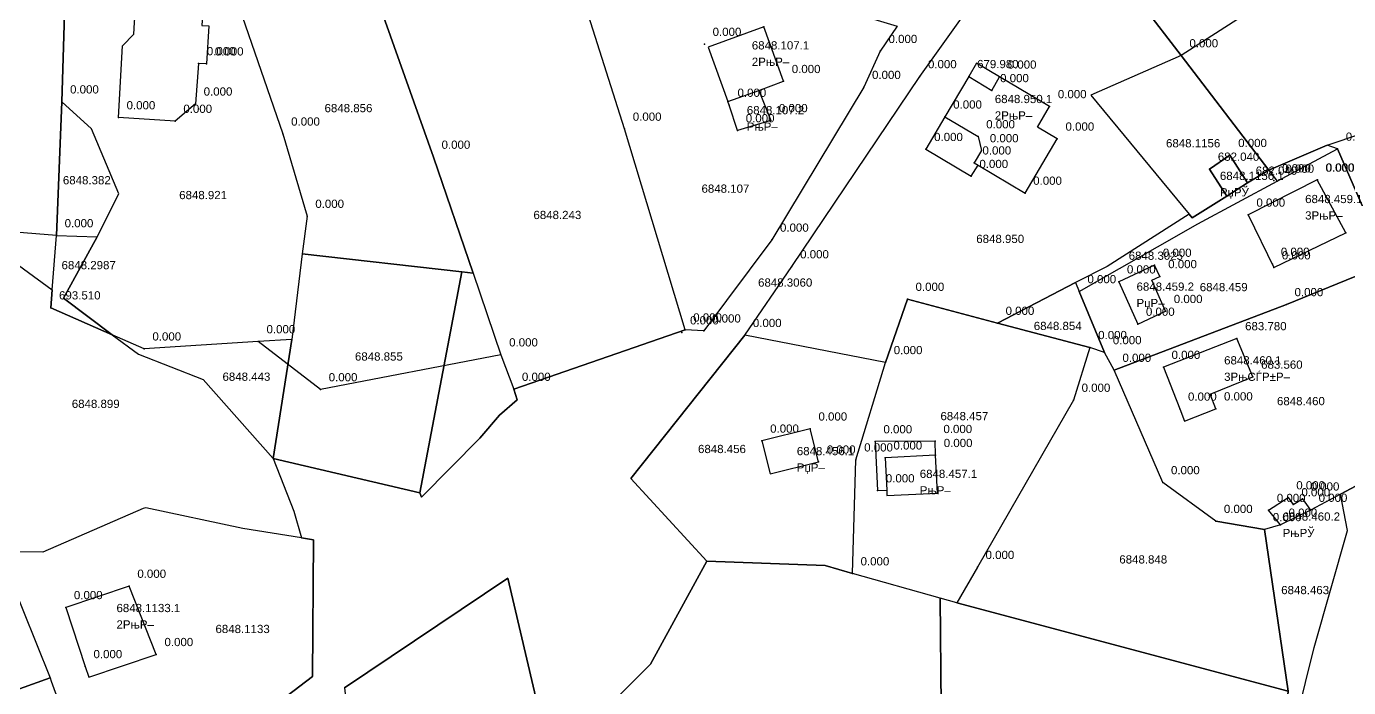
# Model space of a CAD drawing. Header units: metres. Extents: x 8504925 to 8509157, y 4588840 to 4591954.
# Drawn here: x 8506113.9 to 8506274.8, y 4590687.2 to 4590767.7 of the extents above; entities that cross this region are included whole.
import ezdxf

# ---------------------------------------------------------------- set-up
doc = ezdxf.new("R2010")
doc.units = ezdxf.units.M
for name, color, linetype in [('cad13', 30, 'Continuous'), ('cad140', 7, 'Continuous'), ('cad144', 7, 'Continuous'), ('cad146', 7, 'Continuous'), ('cad176', 7, 'Continuous'), ('cad22', 7, 'Continuous'), ('cad_cont_1', 30, 'Continuous'), ('cad_cont_2', 7, 'Continuous'), ('cad_cont_3', 7, 'Continuous'), ('points', 1, 'Continuous'), ('texts', 7, 'Continuous')]:
    doc.layers.add(name, color=color, linetype=linetype)
doc.styles.get("Standard").update_dxf_attribs({"font": 'arial.ttf'})

msp = doc.modelspace()

# ---------------------------------------------------------------- linework, layer by layer
at = {"layer": 'cad13'}
for points in [[(8506127.48, 4590774.11), (8506132.12, 4590773.78), (8506132.05, 4590772.84), (8506135.56, 4590772.62), (8506135.25, 4590767.79), (8506136.11, 4590767.74), (8506135.82, 4590763.12), (8506134.85, 4590763.15), (8506134.46, 4590758.24), (8506131.99, 4590756.14), (8506125.08, 4590756.57), (8506125.6, 4590765.3), (8506126.96, 4590766.72), (8506127.06, 4590768.12)], [(8506203.03, 4590759.88), (8506206.04, 4590760.98), (8506203.63, 4590767.61), (8506196.87, 4590765.15), (8506199.28, 4590758.52)], [(8506225.69, 4590756.66), (8506223.37, 4590752.71), (8506228.88, 4590749.43), (8506229.72, 4590750.78), (8506235.43, 4590747.39), (8506239.36, 4590753.98), (8506236.94, 4590755.41), (8506238.43, 4590757.92), (8506232.33, 4590761.52), (8506229.537, 4590763.168), (8506228.6, 4590761.58), (8506225.69, 4590756.66)], [(8506203.03, 4590759.88), (8506204.48, 4590756.22), (8506200.44, 4590754.99), (8506199.44, 4590758.09), (8506199.28, 4590758.52)], [(8506199.28, 4590758.52), (8506203.03, 4590759.88)], [(8506262.51, 4590748.61), (8506260.38, 4590751.98), (8506257.9, 4590750.31), (8506259.986, 4590747.01)], [(8506265.7, 4590738.31), (8506274.47, 4590742.54), (8506271, 4590748.98), (8506262.6, 4590744.73), (8506265.7, 4590738.31)], [(8506249.15, 4590731.45), (8506252.54, 4590733), (8506250.85, 4590736.77), (8506251.86, 4590737.24), (8506251.21, 4590738.62), (8506246.84, 4590736.6), (8506249.15, 4590731.45)], [(8506254.84, 4590719.65), (8506258.65, 4590721.15), (8506257.95, 4590722.91), (8506263.17, 4590725.01), (8506261.22, 4590729.69), (8506252.27, 4590726.2), (8506254.27, 4590721.12), (8506254.84, 4590719.65)], [(8506210.31, 4590714.68), (8506209.29, 4590718.7), (8506203.41, 4590717.23), (8506204.41, 4590713.21), (8506210.31, 4590714.68)], [(8506217.49, 4590711.18), (8506218.6, 4590711.23), (8506218.63, 4590710.59), (8506224.76, 4590710.89), (8506224.54, 4590715.48), (8506224.5, 4590717.18), (8506217.2, 4590717.15), (8506217.49, 4590711.18)], [(8506266.51, 4590707), (8506265.08, 4590708.79), (8506267.45, 4590710.33), (8506268.07, 4590709.48), (8506269.2, 4590710.19), (8506270.17, 4590708.81)], [(8506118.67, 4590696.97), (8506121.05, 4590689.79), (8506121.47, 4590688.49), (8506129.69, 4590691.26), (8506126.39, 4590699.57), (8506118.67, 4590696.97)]]:
    msp.add_lwpolyline(points, dxfattribs=at)
at = {"layer": 'cad140'}
for points in [[(8506207.06, 4590738.44), (8506222.62, 4590761.57), (8506231.96, 4590774.66), (8506240.18, 4590782.64)], [(8506240.18, 4590782.64), (8506254.44, 4590764.11)], [(8506118.2, 4590758.5), (8506118.81, 4590778.54)], [(8506137.09, 4590777.73), (8506145.11, 4590754.59), (8506148.05, 4590744.58), (8506147.47, 4590739.979)], [(8506219.86, 4590767.7), (8506217.82, 4590764.64), (8506215.81, 4590760.26), (8506204.61, 4590741.68), (8506196.34, 4590730.63), (8506194.05, 4590730.75)], [(8506254.44, 4590764.11), (8506265.121, 4590750.153)], [(8506117.54, 4590742.22), (8506118.2, 4590758.5)], [(8506273.47, 4590752.75), (8506279.49, 4590738.98), (8506277.59, 4590738.03)], [(8506265.121, 4590750.153), (8506266.12, 4590748.85)], [(8506117.54, 4590742.22), (8506087.37, 4590744.65)], [(8506117.018, 4590735.604), (8506117.54, 4590742.22)], [(8506147.47, 4590739.979), (8506146.18, 4590729.58)], [(8506124.329, 4590730.152), (8506116.86, 4590733.44), (8506117.018, 4590735.604)], [(8506128.22, 4590728.44), (8506124.329, 4590730.152)], [(8506142.11, 4590729.32), (8506128.22, 4590728.44)], [(8506146.18, 4590729.58), (8506142.11, 4590729.32)]]:
    msp.add_lwpolyline(points, dxfattribs=at)
at = {"layer": 'cad144'}
for points in [[(8506194.05, 4590730.75), (8506186.69, 4590755.18), (8506180.1, 4590775.94)], [(8506155.8, 4590773.24), (8506163.42, 4590751.77), (8506168.253, 4590737.625)], [(8506256.45, 4590743.62), (8506266.12, 4590748.85), (8506273.47, 4590752.75)], [(8506242.03, 4590735.41), (8506256.45, 4590743.62)], [(8506201.31, 4590730.08), (8506207.06, 4590738.44)], [(8506246.29, 4590725.84), (8506267.24, 4590733.83), (8506277.59, 4590738.03)], [(8506168.253, 4590737.625), (8506171.64, 4590727.72)], [(8506245.12, 4590727.99), (8506242.03, 4590735.41)], [(8506232.07, 4590731.56), (8506221.11, 4590734.48), (8506218.45, 4590726.78)], [(8506243.34, 4590728.61), (8506232.07, 4590731.56)], [(8506194.05, 4590730.75), (8506173.2, 4590723.53)], [(8506218.45, 4590726.78), (8506201.31, 4590730.08)], [(8506171.64, 4590727.72), (8506149.68, 4590723.48), (8506142.11, 4590729.32)], [(8506243.34, 4590728.61), (8506241.32, 4590722.2), (8506229.63, 4590701.86)], [(8506245.12, 4590727.99), (8506243.34, 4590728.61)], [(8506171.64, 4590727.72), (8506173.2, 4590723.53)], [(8506214.42, 4590701.08), (8506214.86, 4590714.94), (8506218.45, 4590726.78)], [(8506246.29, 4590725.84), (8506245.12, 4590727.99)], [(8506258.64, 4590707.46), (8506252.2, 4590712.17), (8506246.29, 4590725.84)], [(8506287.03, 4590717.77), (8506273.84, 4590710.73)], [(8506273.84, 4590710.73), (8506270.17, 4590708.81)], [(8506258.64, 4590707.46), (8506264.59, 4590706.46)], [(8506266.51, 4590707), (8506264.59, 4590706.46)], [(8506225.105, 4590698.084), (8506214.42, 4590701.08)], [(8506229.63, 4590701.86), (8506227.12, 4590697.52)], [(8506227.12, 4590697.52), (8506225.105, 4590698.084)]]:
    msp.add_lwpolyline(points, dxfattribs=at)
at = {"layer": 'cad146'}
for points in [[(8506254.44, 4590764.11), (8506243.423, 4590759.308), (8506255.412, 4590744.82)], [(8506122.51, 4590742.06), (8506125.15, 4590747.31), (8506121.82, 4590755.18), (8506118.2, 4590758.5)], [(8506272.205, 4590753.225), (8506276.41, 4590754.62)], [(8506272.205, 4590753.225), (8506265.121, 4590750.153)], [(8506273.47, 4590752.75), (8506272.205, 4590753.225)], [(8506265.121, 4590750.153), (8506262.51, 4590748.61)], [(8506262.51, 4590748.61), (8506259.986, 4590747.01)], [(8506259.986, 4590747.01), (8506255.795, 4590744.363), (8506255.412, 4590744.82)], [(8506255.412, 4590744.82), (8506245.43, 4590738.46), (8506241.569, 4590736.495)], [(8506086.9, 4590742.95), (8506092.07, 4590740.71), (8506110.63, 4590740.29), (8506117.018, 4590735.604)], [(8506117.54, 4590742.22), (8506122.51, 4590742.06)], [(8506122.51, 4590742.06), (8506118.4, 4590734.59), (8506124.329, 4590730.152)], [(8506147.47, 4590739.979), (8506166.88, 4590737.78)], [(8506161.77, 4590710.92), (8506166.88, 4590737.78)], [(8506166.88, 4590737.78), (8506168.253, 4590737.625)], [(8506241.569, 4590736.495), (8506232.07, 4590731.56)], [(8506241.569, 4590736.495), (8506242.03, 4590735.41)], [(8506124.329, 4590730.152), (8506127.51, 4590727.77), (8506135.42, 4590724.69), (8506143.9, 4590715.07)], [(8506201.31, 4590730.08), (8506187.47, 4590712.67), (8506196.72, 4590702.6)], [(8506143.9, 4590715.07), (8506146.18, 4590729.58)], [(8506161.77, 4590710.92), (8506161.97, 4590710.4), (8506169.09, 4590717.56), (8506171.46, 4590720.38), (8506173.6, 4590722.23), (8506173.2, 4590723.53)], [(8506143.9, 4590715.07), (8506161.77, 4590710.92)], [(8506143.9, 4590715.07), (8506146.42, 4590708.68), (8506147.37, 4590705.42)], [(8506147.37, 4590705.42), (8506140.22, 4590706.58), (8506128.42, 4590709.1), (8506128.11, 4590708.99), (8506115.88, 4590703.69), (8506105.26, 4590703.75), (8506086.91, 4590701.31), (8506084.57, 4590700.01), (8506083.05, 4590699.17)], [(8506270.17, 4590708.81), (8506266.51, 4590707)], [(8506267.48, 4590686.78), (8506264.59, 4590706.46)], [(8506140.31, 4590682.16), (8506148.69, 4590688.58), (8506148.83, 4590705.19), (8506147.37, 4590705.42)], [(8506196.72, 4590702.6), (8506189.84, 4590690.06), (8506183.06, 4590683.29)], [(8506214.42, 4590701.08), (8506211.1, 4590702.08), (8506196.72, 4590702.6)], [(8506083.09, 4590693.93), (8506111.8, 4590700.83), (8506116.76, 4590688.39)], [(8506177.12, 4590680.8), (8506172.47, 4590700.52), (8506152.59, 4590687.19)], [(8506227.24, 4590668.03), (8506225.36, 4590671.65), (8506225.105, 4590698.084)], [(8506267.48, 4590686.78), (8506227.12, 4590697.52)], [(8506116.76, 4590688.39), (8506086.29, 4590677.48)], [(8506116.76, 4590688.39), (8506116.91, 4590687.98), (8506120.13, 4590679.1), (8506122.011, 4590673.833)]]:
    msp.add_lwpolyline(points, dxfattribs=at)
at = {"layer": 'cad176'}
for points in [[(8506275.444, 4590781.431), (8506270.083, 4590775.633), (8506266.518, 4590771.922), (8506254.44, 4590764.11)], [(8506266.83, 4590679.86), (8506267.51, 4590679.49), (8506270.61, 4590692.11), (8506274.68, 4590706.32), (8506273.84, 4590710.73)]]:
    msp.add_lwpolyline(points, dxfattribs=at)
at = {"layer": 'cad22'}
for points in [[(8506228.6, 4590761.58), (8506231.4, 4590759.87), (8506232.33, 4590761.52)], [(8506225.69, 4590756.66), (8506229.71, 4590754.26), (8506230.15, 4590752.56), (8506229.25, 4590751.07), (8506229.72, 4590750.78)], [(8506224.54, 4590715.48), (8506218.42, 4590715.18), (8506218.6, 4590711.23)]]:
    msp.add_lwpolyline(points, dxfattribs=at)
at = {"layer": 'cad_cont_1'}
for points in [[(8506127.06, 4590768.12), (8506127.48, 4590774.11), (8506127.48, 4590774.11), (8506132.12, 4590773.78), (8506132.05, 4590772.84), (8506135.56, 4590772.62), (8506135.25, 4590767.79), (8506136.11, 4590767.74), (8506135.82, 4590763.12), (8506134.85, 4590763.15), (8506134.46, 4590758.24), (8506131.99, 4590756.14), (8506125.08, 4590756.57), (8506125.6, 4590765.3), (8506126.96, 4590766.72), (8506127.06, 4590768.12)], [(8506199.28, 4590758.52), (8506203.03, 4590759.88), (8506203.03, 4590759.88), (8506206.04, 4590760.98), (8506203.63, 4590767.61), (8506196.87, 4590765.15), (8506199.28, 4590758.52)], [(8506225.69, 4590756.66), (8506223.37, 4590752.71), (8506228.88, 4590749.43), (8506229.72, 4590750.78), (8506235.43, 4590747.39), (8506239.36, 4590753.98), (8506236.94, 4590755.41), (8506238.43, 4590757.92), (8506232.33, 4590761.52), (8506229.537, 4590763.168), (8506228.6, 4590761.58), (8506225.69, 4590756.66)], [(8506199.28, 4590758.52), (8506203.03, 4590759.88), (8506203.03, 4590759.88), (8506204.48, 4590756.22), (8506200.44, 4590754.99), (8506199.44, 4590758.09), (8506199.28, 4590758.52)], [(8506262.51, 4590748.61), (8506259.986, 4590747.01), (8506259.986, 4590747.01), (8506257.9, 4590750.31), (8506260.38, 4590751.98), (8506262.51, 4590748.61)], [(8506265.7, 4590738.31), (8506274.47, 4590742.54), (8506271, 4590748.98), (8506262.6, 4590744.73), (8506265.7, 4590738.31)], [(8506249.15, 4590731.45), (8506252.54, 4590733), (8506250.85, 4590736.77), (8506251.86, 4590737.24), (8506251.21, 4590738.62), (8506246.84, 4590736.6), (8506249.15, 4590731.45)], [(8506254.84, 4590719.65), (8506258.65, 4590721.15), (8506257.95, 4590722.91), (8506263.17, 4590725.01), (8506261.22, 4590729.69), (8506252.27, 4590726.2), (8506254.27, 4590721.12), (8506254.84, 4590719.65)], [(8506210.31, 4590714.68), (8506209.29, 4590718.7), (8506203.41, 4590717.23), (8506204.41, 4590713.21), (8506210.31, 4590714.68)], [(8506217.49, 4590711.18), (8506218.6, 4590711.23), (8506218.63, 4590710.59), (8506224.76, 4590710.89), (8506224.54, 4590715.48), (8506224.5, 4590717.18), (8506217.2, 4590717.15), (8506217.49, 4590711.18)], [(8506270.17, 4590708.81), (8506266.51, 4590707), (8506266.51, 4590707), (8506265.08, 4590708.79), (8506267.45, 4590710.33), (8506268.07, 4590709.48), (8506269.2, 4590710.19), (8506270.17, 4590708.81)], [(8506118.67, 4590696.97), (8506121.05, 4590689.79), (8506121.47, 4590688.49), (8506129.69, 4590691.26), (8506126.39, 4590699.57), (8506118.67, 4590696.97)]]:
    msp.add_lwpolyline(points, dxfattribs=at)
at = {"layer": 'cad_cont_2'}
for points in [[(8506201.31, 4590730.08), (8506207.06, 4590738.44), (8506207.06, 4590738.44), (8506222.62, 4590761.57), (8506231.96, 4590774.66), (8506240.18, 4590782.64), (8506240.18, 4590782.64), (8506254.44, 4590764.11), (8506254.44, 4590764.11), (8506243.423, 4590759.308), (8506255.412, 4590744.82), (8506255.412, 4590744.82), (8506245.43, 4590738.46), (8506241.569, 4590736.495), (8506241.569, 4590736.495), (8506232.07, 4590731.56), (8506232.07, 4590731.56), (8506221.11, 4590734.48), (8506218.45, 4590726.78), (8506218.45, 4590726.78), (8506201.31, 4590730.08)], [(8506254.44, 4590764.11), (8506265.121, 4590750.153), (8506265.121, 4590750.153), (8506272.205, 4590753.225), (8506272.205, 4590753.225), (8506276.41, 4590754.62), (8506276.41, 4590754.62), (8506302.1, 4590768.93), (8506302.1, 4590768.93), (8506314.01, 4590777.67), (8506314.01, 4590777.67), (8506305.35, 4590781.01), (8506295.78, 4590782.15), (8506279.13, 4590782.07), (8506275.444, 4590781.431), (8506275.444, 4590781.431), (8506270.083, 4590775.633), (8506266.518, 4590771.922), (8506254.44, 4590764.11)], [(8506084.96, 4590780.79), (8506091.88, 4590780.57), (8506091.88, 4590780.57), (8506118.81, 4590778.54), (8506118.81, 4590778.54), (8506118.2, 4590758.5), (8506118.2, 4590758.5), (8506117.54, 4590742.22), (8506117.54, 4590742.22), (8506087.37, 4590744.65), (8506087.37, 4590744.65), (8506086.35, 4590744.74), (8506087.02, 4590752.73), (8506086.97, 4590760.39), (8506086.24, 4590772.75), (8506086.24, 4590772.75), (8506085.07, 4590772.79), (8506085.23, 4590776.15), (8506085.23, 4590776.15), (8506084.96, 4590780.79)], [(8506122.51, 4590742.06), (8506125.15, 4590747.31), (8506121.82, 4590755.18), (8506118.2, 4590758.5), (8506118.2, 4590758.5), (8506118.81, 4590778.54)], [(8506137.09, 4590777.73), (8506145.11, 4590754.59), (8506148.05, 4590744.58), (8506147.47, 4590739.979), (8506147.47, 4590739.979), (8506146.18, 4590729.58), (8506146.18, 4590729.58), (8506142.11, 4590729.32), (8506142.11, 4590729.32), (8506128.22, 4590728.44), (8506128.22, 4590728.44), (8506124.329, 4590730.152), (8506124.329, 4590730.152), (8506118.4, 4590734.59), (8506122.51, 4590742.06)], [(8506149.21, 4590775.93), (8506137.09, 4590777.73), (8506137.09, 4590777.73), (8506145.11, 4590754.59), (8506148.05, 4590744.58), (8506147.47, 4590739.979), (8506147.47, 4590739.979), (8506166.88, 4590737.78), (8506166.88, 4590737.78), (8506168.253, 4590737.625), (8506168.253, 4590737.625), (8506163.42, 4590751.77), (8506155.8, 4590773.24), (8506155.8, 4590773.24), (8506149.21, 4590775.93)], [(8506155.8, 4590773.24), (8506163.42, 4590751.77), (8506168.253, 4590737.625), (8506168.253, 4590737.625), (8506166.88, 4590737.78), (8506166.88, 4590737.78), (8506161.77, 4590710.92), (8506161.77, 4590710.92), (8506161.97, 4590710.4), (8506169.09, 4590717.56), (8506171.46, 4590720.38), (8506173.6, 4590722.23), (8506173.2, 4590723.53), (8506173.2, 4590723.53), (8506194.05, 4590730.75), (8506194.05, 4590730.75), (8506186.69, 4590755.18), (8506180.1, 4590775.94), (8506180.1, 4590775.94), (8506164.24, 4590777.27), (8506164.24, 4590777.27), (8506155.8, 4590773.24)], [(8506180.1, 4590775.94), (8506186.11, 4590775.72), (8506186.11, 4590775.72), (8506203.34, 4590772.13), (8506203.34, 4590772.13), (8506206.6, 4590771.44), (8506206.6, 4590771.44), (8506210.63, 4590770.37), (8506210.63, 4590770.37), (8506213.65, 4590769.57), (8506213.65, 4590769.57), (8506219.86, 4590767.7), (8506219.86, 4590767.7), (8506217.82, 4590764.64), (8506215.81, 4590760.26), (8506204.61, 4590741.68), (8506196.34, 4590730.63), (8506194.05, 4590730.75), (8506194.05, 4590730.75), (8506186.69, 4590755.18), (8506180.1, 4590775.94)], [(8506183.06, 4590683.29), (8506189.84, 4590690.06), (8506196.72, 4590702.6), (8506196.72, 4590702.6), (8506187.47, 4590712.67), (8506201.31, 4590730.08), (8506201.31, 4590730.08), (8506207.06, 4590738.44), (8506207.06, 4590738.44), (8506222.62, 4590761.57), (8506231.96, 4590774.66)], [(8506219.86, 4590767.7), (8506217.82, 4590764.64), (8506215.81, 4590760.26), (8506204.61, 4590741.68), (8506196.34, 4590730.63), (8506194.05, 4590730.75), (8506194.05, 4590730.75), (8506173.2, 4590723.53), (8506173.2, 4590723.53), (8506173.6, 4590722.23), (8506171.46, 4590720.38), (8506169.09, 4590717.56), (8506161.97, 4590710.4), (8506161.77, 4590710.92), (8506161.77, 4590710.92), (8506143.9, 4590715.07), (8506143.9, 4590715.07), (8506146.42, 4590708.68), (8506147.37, 4590705.42), (8506147.37, 4590705.42), (8506148.83, 4590705.19), (8506148.69, 4590688.58), (8506140.31, 4590682.16)], [(8506254.44, 4590764.11), (8506243.423, 4590759.308), (8506255.412, 4590744.82), (8506255.412, 4590744.82), (8506255.795, 4590744.363), (8506259.986, 4590747.01), (8506259.986, 4590747.01), (8506262.51, 4590748.61), (8506262.51, 4590748.61), (8506265.121, 4590750.153), (8506265.121, 4590750.153), (8506254.44, 4590764.11)], [(8506117.54, 4590742.22), (8506122.51, 4590742.06), (8506122.51, 4590742.06), (8506125.15, 4590747.31), (8506121.82, 4590755.18), (8506118.2, 4590758.5), (8506118.2, 4590758.5), (8506117.54, 4590742.22)], [(8506272.205, 4590753.225), (8506276.41, 4590754.62)], [(8506241.569, 4590736.495), (8506242.03, 4590735.41), (8506242.03, 4590735.41), (8506256.45, 4590743.62), (8506256.45, 4590743.62), (8506266.12, 4590748.85), (8506273.47, 4590752.75), (8506273.47, 4590752.75), (8506272.205, 4590753.225), (8506272.205, 4590753.225), (8506265.121, 4590750.153), (8506265.121, 4590750.153), (8506262.51, 4590748.61), (8506262.51, 4590748.61), (8506259.986, 4590747.01), (8506259.986, 4590747.01), (8506255.795, 4590744.363), (8506255.412, 4590744.82), (8506255.412, 4590744.82), (8506245.43, 4590738.46), (8506241.569, 4590736.495)], [(8506242.03, 4590735.41), (8506256.45, 4590743.62), (8506256.45, 4590743.62), (8506266.12, 4590748.85), (8506273.47, 4590752.75), (8506273.47, 4590752.75), (8506279.49, 4590738.98), (8506277.59, 4590738.03), (8506277.59, 4590738.03), (8506267.24, 4590733.83), (8506246.29, 4590725.84), (8506246.29, 4590725.84), (8506245.12, 4590727.99), (8506245.12, 4590727.99), (8506242.03, 4590735.41)], [(8506279.49, 4590738.98), (8506273.47, 4590752.75), (8506273.47, 4590752.75), (8506272.205, 4590753.225)], [(8506086.9, 4590742.95), (8506092.07, 4590740.71), (8506110.63, 4590740.29), (8506117.018, 4590735.604), (8506117.018, 4590735.604), (8506117.54, 4590742.22), (8506117.54, 4590742.22), (8506087.37, 4590744.65), (8506087.37, 4590744.65), (8506086.9, 4590742.95)], [(8506124.329, 4590730.152), (8506116.86, 4590733.44), (8506117.018, 4590735.604), (8506117.018, 4590735.604), (8506117.54, 4590742.22), (8506117.54, 4590742.22), (8506122.51, 4590742.06), (8506122.51, 4590742.06), (8506118.4, 4590734.59), (8506124.329, 4590730.152)], [(8506110.63, 4590740.29), (8506117.018, 4590735.604), (8506117.018, 4590735.604), (8506116.86, 4590733.44), (8506124.329, 4590730.152), (8506124.329, 4590730.152), (8506127.51, 4590727.77), (8506135.42, 4590724.69), (8506143.9, 4590715.07), (8506143.9, 4590715.07), (8506146.42, 4590708.68), (8506147.37, 4590705.42), (8506147.37, 4590705.42), (8506140.22, 4590706.58), (8506128.42, 4590709.1), (8506128.11, 4590708.99), (8506115.88, 4590703.69), (8506105.26, 4590703.75)], [(8506143.9, 4590715.07), (8506161.77, 4590710.92), (8506161.77, 4590710.92), (8506166.88, 4590737.78), (8506166.88, 4590737.78), (8506147.47, 4590739.979), (8506147.47, 4590739.979), (8506146.18, 4590729.58), (8506146.18, 4590729.58), (8506143.9, 4590715.07)], [(8506258.64, 4590707.46), (8506252.2, 4590712.17), (8506246.29, 4590725.84), (8506246.29, 4590725.84), (8506267.24, 4590733.83), (8506277.59, 4590738.03), (8506277.59, 4590738.03), (8506287.03, 4590717.77), (8506287.03, 4590717.77), (8506273.84, 4590710.73), (8506273.84, 4590710.73), (8506270.17, 4590708.81), (8506270.17, 4590708.81), (8506266.51, 4590707), (8506266.51, 4590707), (8506264.59, 4590706.46), (8506264.59, 4590706.46), (8506258.64, 4590707.46)], [(8506243.34, 4590728.61), (8506232.07, 4590731.56), (8506232.07, 4590731.56), (8506241.569, 4590736.495), (8506241.569, 4590736.495), (8506242.03, 4590735.41), (8506242.03, 4590735.41), (8506245.12, 4590727.99), (8506245.12, 4590727.99), (8506243.34, 4590728.61)], [(8506214.42, 4590701.08), (8506214.86, 4590714.94), (8506218.45, 4590726.78), (8506218.45, 4590726.78), (8506221.11, 4590734.48), (8506232.07, 4590731.56), (8506232.07, 4590731.56), (8506243.34, 4590728.61), (8506243.34, 4590728.61), (8506241.32, 4590722.2), (8506229.63, 4590701.86), (8506229.63, 4590701.86), (8506227.12, 4590697.52), (8506227.12, 4590697.52), (8506225.105, 4590698.084), (8506225.105, 4590698.084), (8506214.42, 4590701.08)], [(8506128.22, 4590728.44), (8506124.329, 4590730.152), (8506124.329, 4590730.152), (8506127.51, 4590727.77), (8506135.42, 4590724.69), (8506143.9, 4590715.07), (8506143.9, 4590715.07), (8506146.18, 4590729.58), (8506146.18, 4590729.58), (8506142.11, 4590729.32), (8506142.11, 4590729.32), (8506128.22, 4590728.44)], [(8506201.31, 4590730.08), (8506187.47, 4590712.67), (8506196.72, 4590702.6), (8506196.72, 4590702.6), (8506211.1, 4590702.08), (8506214.42, 4590701.08), (8506214.42, 4590701.08), (8506214.86, 4590714.94), (8506218.45, 4590726.78), (8506218.45, 4590726.78), (8506201.31, 4590730.08)], [(8506229.63, 4590701.86), (8506227.12, 4590697.52), (8506227.12, 4590697.52), (8506267.48, 4590686.78), (8506267.48, 4590686.78), (8506264.59, 4590706.46), (8506264.59, 4590706.46), (8506258.64, 4590707.46), (8506258.64, 4590707.46), (8506252.2, 4590712.17), (8506246.29, 4590725.84), (8506246.29, 4590725.84), (8506245.12, 4590727.99), (8506245.12, 4590727.99), (8506243.34, 4590728.61), (8506243.34, 4590728.61), (8506241.32, 4590722.2), (8506229.63, 4590701.86)], [(8506266.51, 4590707), (8506264.59, 4590706.46), (8506264.59, 4590706.46), (8506267.48, 4590686.78), (8506267.48, 4590686.78), (8506266.83, 4590679.86), (8506266.83, 4590679.86), (8506267.51, 4590679.49), (8506270.61, 4590692.11), (8506274.68, 4590706.32), (8506273.84, 4590710.73), (8506273.84, 4590710.73), (8506270.17, 4590708.81), (8506270.17, 4590708.81), (8506266.51, 4590707)], [(8506147.37, 4590705.42), (8506140.22, 4590706.58), (8506128.42, 4590709.1), (8506128.11, 4590708.99), (8506115.88, 4590703.69), (8506105.26, 4590703.75)], [(8506111.8, 4590700.83), (8506116.76, 4590688.39), (8506116.76, 4590688.39), (8506116.91, 4590687.98), (8506120.13, 4590679.1), (8506122.011, 4590673.833), (8506122.011, 4590673.833), (8506131.57, 4590675.13), (8506131.57, 4590675.13), (8506140.31, 4590682.16), (8506140.31, 4590682.16), (8506148.69, 4590688.58), (8506148.83, 4590705.19), (8506147.37, 4590705.42)], [(8506196.72, 4590702.6), (8506189.84, 4590690.06), (8506183.06, 4590683.29), (8506183.06, 4590683.29), (8506185.6, 4590681.25), (8506185.94, 4590679.81), (8506185.94, 4590679.81), (8506203.7, 4590662.91), (8506203.7, 4590662.91), (8506205.93, 4590663.71), (8506205.93, 4590663.71), (8506214.17, 4590666.73), (8506227.24, 4590668.03), (8506227.24, 4590668.03), (8506225.36, 4590671.65), (8506225.105, 4590698.084), (8506225.105, 4590698.084), (8506214.42, 4590701.08), (8506214.42, 4590701.08), (8506211.1, 4590702.08), (8506196.72, 4590702.6)], [(8506082.26, 4590693.6), (8506083.09, 4590693.93), (8506083.09, 4590693.93), (8506111.8, 4590700.83), (8506116.76, 4590688.39), (8506116.76, 4590688.39), (8506086.29, 4590677.48), (8506086.29, 4590677.48), (8506085, 4590681.27), (8506085, 4590681.27), (8506082.26, 4590693.6)], [(8506177.12, 4590680.8), (8506172.47, 4590700.52), (8506152.59, 4590687.19), (8506152.59, 4590687.19), (8506154.67, 4590668.65), (8506154.67, 4590668.65), (8506162.06, 4590670.21), (8506162.06, 4590670.21), (8506164.46, 4590672.66), (8506177.12, 4590680.8)], [(8506152.59, 4590687.19), (8506172.47, 4590700.52), (8506177.12, 4590680.8)], [(8506227.12, 4590697.52), (8506225.105, 4590698.084), (8506225.105, 4590698.084), (8506225.36, 4590671.65), (8506227.24, 4590668.03), (8506227.24, 4590668.03), (8506234.48, 4590667.05), (8506236.91, 4590667.05), (8506239.14, 4590666.77), (8506239.14, 4590666.77), (8506256.11, 4590669.05), (8506264.41, 4590676.41), (8506266.83, 4590679.86), (8506266.83, 4590679.86), (8506267.48, 4590686.78), (8506267.48, 4590686.78), (8506227.12, 4590697.52)], [(8506087.17, 4590674.63), (8506086.29, 4590677.48), (8506086.29, 4590677.48), (8506116.76, 4590688.39), (8506116.76, 4590688.39), (8506116.91, 4590687.98), (8506120.13, 4590679.1), (8506122.011, 4590673.833), (8506122.011, 4590673.833), (8506116.92, 4590671.69), (8506116.92, 4590671.69), (8506092.83, 4590661.57), (8506092.83, 4590661.57), (8506087.17, 4590674.63)]]:
    msp.add_lwpolyline(points, dxfattribs=at)
at = {"layer": 'cad_cont_3'}
for points in [[(8506266.518, 4590771.922), (8506254.44, 4590764.11), (8506254.44, 4590764.11), (8506240.18, 4590782.64)], [(8506267.51, 4590679.49), (8506270.61, 4590692.11), (8506274.68, 4590706.32), (8506273.84, 4590710.73), (8506273.84, 4590710.73), (8506287.03, 4590717.77)]]:
    msp.add_lwpolyline(points, dxfattribs=at)
at = {"layer": 'points'}
for p in [(8506203.63, 4590767.61), (8506196.41, 4590765.5), (8506217.82, 4590764.64), (8506254.44, 4590764.11), (8506134.85, 4590763.15), (8506135.82, 4590763.12), (8506206.04, 4590760.98), (8506222.62, 4590761.57), (8506228.6, 4590761.58), (8506232.33, 4590761.52), (8506215.81, 4590760.26), (8506231.4, 4590759.87), (8506118.2, 4590758.5), (8506134.46, 4590758.24), (8506199.44, 4590758.09), (8506238.43, 4590757.92), (8506125.08, 4590756.57), (8506131.99, 4590756.14), (8506204.48, 4590756.22), (8506225.69, 4590756.66), (8506145.11, 4590754.59), (8506186.69, 4590755.18), (8506200.44, 4590754.99), (8506229.71, 4590754.26), (8506239.36, 4590753.98), (8506223.37, 4590752.71), (8506230.15, 4590752.56), (8506273.47, 4590752.75), (8506163.42, 4590751.77), (8506229.25, 4590751.07), (8506260.38, 4590751.98), (8506228.88, 4590749.43), (8506257.9, 4590750.31), (8506262.51, 4590748.61), (8506265.72, 4590748.9), (8506266.12, 4590748.85), (8506271, 4590748.98), (8506271.05, 4590748.99), (8506235.43, 4590747.39), (8506148.05, 4590744.58), (8506262.6, 4590744.73), (8506117.54, 4590742.22), (8506204.61, 4590741.68), (8506274.47, 4590742.54), (8506207.06, 4590738.44), (8506251.21, 4590738.62), (8506265.57, 4590738.74), (8506265.7, 4590738.31), (8506246.84, 4590736.6), (8506251.86, 4590737.24), (8506242.03, 4590735.41), (8506116.86, 4590733.44), (8506221.11, 4590734.48), (8506252.54, 4590733), (8506267.24, 4590733.83), (8506232.07, 4590731.56), (8506249.15, 4590731.45), (8506193.66, 4590730.4), (8506194.05, 4590730.75), (8506196.34, 4590730.63), (8506201.31, 4590730.08), (8506128.22, 4590728.44), (8506142.11, 4590729.32), (8506243.34, 4590728.61), (8506261.22, 4590729.69), (8506171.64, 4590727.72), (8506218.45, 4590726.78), (8506245.12, 4590727.99), (8506246.29, 4590725.84), (8506252.27, 4590726.2), (8506263.17, 4590725.01), (8506149.68, 4590723.48), (8506173.2, 4590723.53), (8506241.32, 4590722.2), (8506254.27, 4590721.12), (8506258.65, 4590721.15), (8506209.29, 4590718.7), (8506203.41, 4590717.23), (8506217.2, 4590717.15), (8506224.5, 4590717.18), (8506224.54, 4590715.48), (8506210.31, 4590714.68), (8506214.86, 4590714.94), (8506218.42, 4590715.18), (8506252.2, 4590712.17), (8506217.49, 4590711.18), (8506267.45, 4590710.33), (8506268.07, 4590709.48), (8506269.2, 4590710.19), (8506270.17, 4590708.81), (8506258.64, 4590707.46), (8506265.08, 4590708.79), (8506264.59, 4590706.46), (8506266.51, 4590707), (8506214.42, 4590701.08), (8506229.63, 4590701.86), (8506126.39, 4590699.57), (8506118.67, 4590696.97), (8506129.69, 4590691.26), (8506121.05, 4590689.79)]:
    msp.add_point(p, dxfattribs=at)

# ---------------------------------------------------------------- texts
at = {"layer": 'cad_cont_1'}
for s, p in [('6848.107.1', (8506202.179, 4590764.856)), ('6848.950.1', (8506231.756, 4590758.33)), ('6848.107.2', (8506201.571, 4590756.969)), ('6848.1156.1', (8506259.153, 4590748.98)), ('6848.459.1', (8506269.527, 4590746.161)), ('6848.459.2', (8506249.007, 4590735.502)), ('6848.460.1', (8506259.666, 4590726.534)), ('6848.456.1', (8506207.657, 4590715.489)), ('6848.457.1', (8506222.621, 4590712.721)), ('6848.460.2', (8506266.787, 4590707.527)), ('6848.1133.1', (8506124.849, 4590696.397))]:
    msp.add_text(s, height=1, dxfattribs=at).set_placement(p)
at = {"layer": 'cad_cont_2'}
for s, p in [('6848.856', (8506150.175, 4590757.22)), ('6848.1156', (8506252.596, 4590752.945)), ('6848.382', (8506118.325, 4590748.447)), ('6848.921', (8506132.481, 4590746.642)), ('6848.107', (8506196.056, 4590747.423)), ('6848.243', (8506175.6, 4590744.22)), ('6848.950', (8506229.5, 4590741.31)), ('6848.3025', (8506248.051, 4590739.263)), ('6848.2987', (8506118.164, 4590738.114)), ('6848.3060', (8506202.94, 4590736)), ('6848.459', (8506256.701, 4590735.441)), ('6848.854', (8506236.5, 4590730.718)), ('6848.855', (8506153.875, 4590726.999)), ('6848.443', (8506137.753, 4590724.542)), ('6848.899', (8506119.41, 4590721.24)), ('6848.460', (8506266.1, 4590721.57)), ('6848.457', (8506225.138, 4590719.748)), ('6848.456', (8506195.633, 4590715.747)), ('6848.848', (8506246.91, 4590702.31)), ('6848.463', (8506266.615, 4590698.582)), ('6848.1133', (8506136.9, 4590693.85))]:
    msp.add_text(s, height=1, dxfattribs=at).set_placement(p)
at = {"layer": 'points'}
for s, p in [('0.000', (8506197.41, 4590766.5)), ('0.000', (8506135.85, 4590764.15)), ('0.000', (8506136.82, 4590764.12)), ('0.000', (8506218.82, 4590765.64)), ('0.000', (8506255.44, 4590765.11)), ('0.000', (8506223.62, 4590762.57)), ('679.980', (8506229.6, 4590762.58)), ('0.000', (8506233.33, 4590762.52)), ('0.000', (8506207.04, 4590761.98)), ('0.000', (8506216.81, 4590761.26)), ('0.000', (8506119.2, 4590759.5)), ('0.000', (8506232.4, 4590760.87)), ('0.000', (8506135.46, 4590759.24)), ('0.000', (8506200.44, 4590759.09)), ('0.000', (8506239.43, 4590758.92)), ('0.000', (8506126.08, 4590757.57)), ('0.000', (8506132.99, 4590757.14)), ('0.000', (8506187.69, 4590756.18)), ('0.000', (8506205.48, 4590757.22)), ('0.000', (8506226.69, 4590757.66)), ('0.000', (8506146.11, 4590755.59)), ('0.000', (8506201.44, 4590755.99)), ('0.000', (8506230.71, 4590755.26)), ('0.000', (8506240.36, 4590754.98)), ('0.000', (8506224.37, 4590753.71)), ('0.000', (8506231.15, 4590753.56)), ('0.000', (8506261.38, 4590752.98)), ('0.000', (8506274.47, 4590753.75)), ('0.000', (8506164.42, 4590752.77)), ('0.000', (8506230.25, 4590752.07)), ('682.040', (8506258.9, 4590751.31)), ('0.000', (8506229.88, 4590750.43)), ('0.000', (8506266.72, 4590749.9)), ('0.000', (8506267.12, 4590749.85)), ('0.000', (8506272, 4590749.98)), ('0.000', (8506272.05, 4590749.99)), ('0.000', (8506236.43, 4590748.39)), ('682.040', (8506263.51, 4590749.61)), ('0.000', (8506149.05, 4590745.58)), ('0.000', (8506263.6, 4590745.73)), ('0.000', (8506118.54, 4590743.22)), ('0.000', (8506205.61, 4590742.68)), ('0.000', (8506208.06, 4590739.44)), ('0.000', (8506252.21, 4590739.62)), ('0.000', (8506266.57, 4590739.74)), ('0.000', (8506266.7, 4590739.31)), ('0.000', (8506247.84, 4590737.6)), ('0.000', (8506252.86, 4590738.24)), ('0.000', (8506222.11, 4590735.48)), ('0.000', (8506243.03, 4590736.41)), ('693.510', (8506117.86, 4590734.44)), ('0.000', (8506253.54, 4590734)), ('0.000', (8506268.24, 4590734.83)), ('0.000', (8506233.07, 4590732.56)), ('0.000', (8506250.15, 4590732.45)), ('0.000', (8506143.11, 4590730.32)), ('0.000', (8506194.66, 4590731.4)), ('0.000', (8506195.05, 4590731.75)), ('0.000', (8506197.34, 4590731.63)), ('0.000', (8506202.31, 4590731.08)), ('683.780', (8506262.22, 4590730.69)), ('0.000', (8506129.22, 4590729.44)), ('0.000', (8506172.64, 4590728.72)), ('0.000', (8506244.34, 4590729.61)), ('0.000', (8506246.12, 4590728.99)), ('0.000', (8506219.45, 4590727.78)), ('0.000', (8506253.27, 4590727.2)), ('0.000', (8506247.29, 4590726.84)), ('683.560', (8506264.17, 4590726.01)), ('0.000', (8506150.68, 4590724.48)), ('0.000', (8506174.2, 4590724.53)), ('0.000', (8506242.32, 4590723.2)), ('0.000', (8506255.27, 4590722.12)), ('0.000', (8506259.65, 4590722.15)), ('0.000', (8506210.29, 4590719.7)), ('0.000', (8506204.41, 4590718.23)), ('0.000', (8506218.2, 4590718.15)), ('0.000', (8506225.5, 4590718.18)), ('0.000', (8506215.86, 4590715.94)), ('0.000', (8506219.42, 4590716.18)), ('0.000', (8506225.54, 4590716.48)), ('0.000', (8506211.31, 4590715.68)), ('0.000', (8506253.2, 4590713.17)), ('0.000', (8506218.49, 4590712.18)), ('0.000', (8506268.45, 4590711.33)), ('0.000', (8506270.2, 4590711.19)), ('0.000', (8506266.08, 4590709.79)), ('0.000', (8506269.07, 4590710.48)), ('0.000', (8506271.17, 4590709.81)), ('0.000', (8506259.64, 4590708.46)), ('0.000', (8506267.51, 4590708)), ('0.000', (8506265.59, 4590707.46)), ('0.000', (8506215.42, 4590702.08)), ('0.000', (8506230.63, 4590702.86)), ('0.000', (8506127.39, 4590700.57)), ('0.000', (8506119.67, 4590697.97)), ('0.000', (8506130.69, 4590692.26)), ('0.000', (8506122.05, 4590690.79))]:
    msp.add_text(s, height=1, dxfattribs=at).set_placement(p)
at = {"layer": 'texts'}
for s, p in [('2РњР–', (8506202.179, 4590762.856)), ('2РњР–', (8506231.756, 4590756.33)), ('РњР–', (8506201.571, 4590754.969)), ('РџРЎ', (8506259.153, 4590746.98)), ('3РњР–', (8506269.527, 4590744.161)), ('РџР–', (8506249.007, 4590733.502)), ('3РњСЃР±Р–', (8506259.666, 4590724.534)), ('РџР–', (8506207.657, 4590713.489)), ('РњР–', (8506222.621, 4590710.721)), ('РњРЎ', (8506266.787, 4590705.527)), ('2РњР–', (8506124.849, 4590694.397))]:
    msp.add_text(s, height=1, dxfattribs=at).set_placement(p)

doc.saveas('drawing.dxf')
